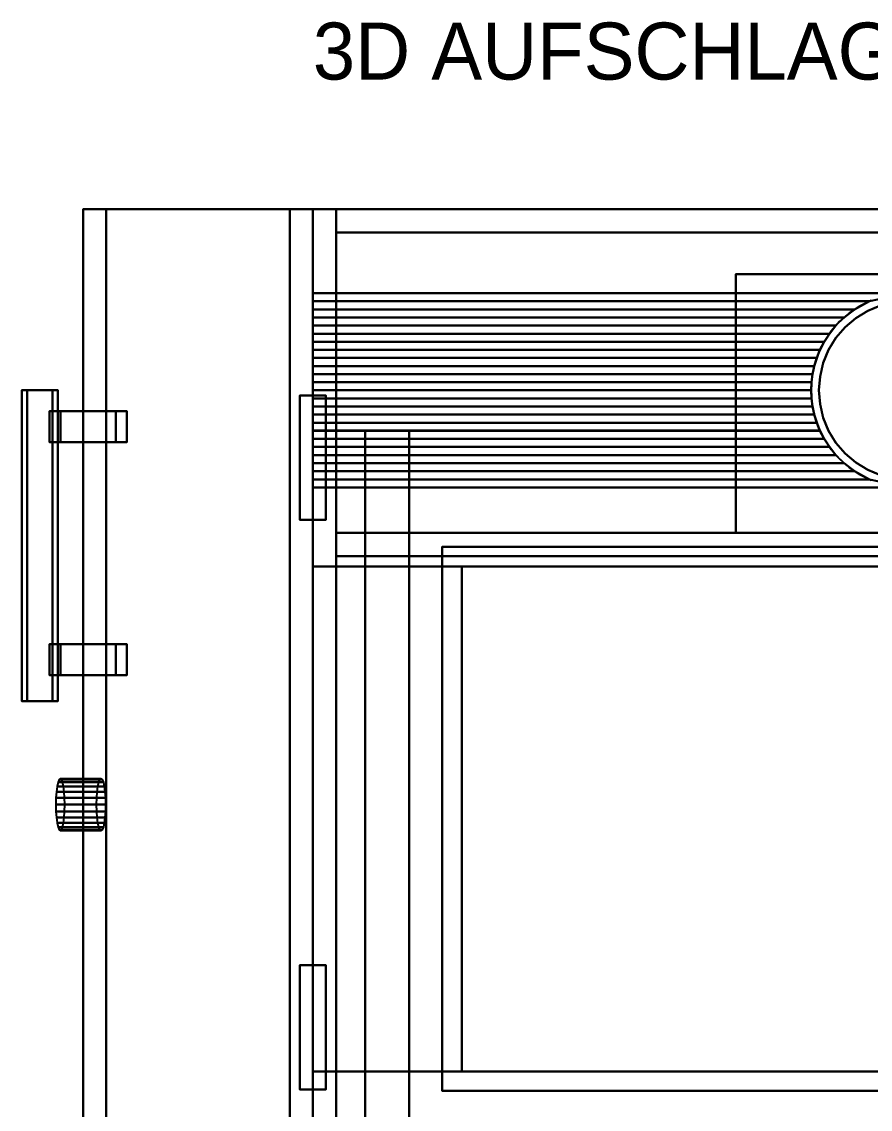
# Model space of a CAD drawing. Header units: millimetres. Extents: x -58 to 1343, y -180 to 532.
# Drawn here: x 737.6 to 1065.3, y 112.4 to 532.3 of the extents above; entities that cross this region are included whole.
import ezdxf

# ---------------------------------------------------------------- set-up
doc = ezdxf.new("R2010")
doc.units = ezdxf.units.MM
for name, color, linetype in [('CAMERA_REF', 8, 'CONTINUOUS'), ('DOOR_9', 6, 'CONTINUOUS'), ('EDGE', 7, 'CONTINUOUS'), ('FRONT_15', 1, 'CONTINUOUS'), ('HANDLE', 8, 'CONTINUOUS'), ('LED_PROFILE', 5, 'CONTINUOUS'), ('LOCK', 5, 'CONTINUOUS'), ('SHELF_9', 3, 'CONTINUOUS'), ('SIDE_9', 2, 'CONTINUOUS'), ('TABLET_REF', 5, 'CONTINUOUS'), ('TEXT', 7, 'CONTINUOUS'), ('TOP_BOTTOM_9', 4, 'CONTINUOUS')]:
    doc.layers.add(name, color=color, linetype=linetype)

msp = doc.modelspace()

# ---------------------------------------------------------------- linework, layer by layer
at = {"layer": 'CAMERA_REF'}
for points in [[(1013.45, 335, 156), (1146.55, 335, 156), (1146.55, 434.8, 156), (1013.45, 434.8, 156)], [(1013.45, 434.8, 77.2), (1146.55, 434.8, 77.2), (1146.55, 335, 77.2), (1013.45, 335, 77.2)], [(1146.55, 434.8, 77.2), (1013.45, 434.8, 77.2), (1013.45, 434.8, 156), (1146.55, 434.8, 156)], [(1013.45, 434.8, 77.2), (1013.45, 335, 77.2), (1013.45, 335, 156), (1013.45, 434.8, 156)], [(1064.3373, 420.7397, 2), (1059.7214, 417.9111, 2), (1059.7214, 417.9111, 77.2), (1064.3373, 420.7397, 77.2)], [(1069.3389, 422.8114, 2), (1064.3373, 420.7397, 2), (1064.3373, 420.7397, 77.2), (1069.3389, 422.8114, 77.2)], [(1059.7214, 417.9111, 2), (1055.6048, 414.3952, 2), (1055.6048, 414.3952, 77.2), (1059.7214, 417.9111, 77.2)], [(1055.6048, 414.3952, 2), (1052.0889, 410.2786, 2), (1052.0889, 410.2786, 77.2), (1055.6048, 414.3952, 77.2)], [(1052.0889, 410.2786, 2), (1049.2603, 405.6627, 2), (1049.2603, 405.6627, 77.2), (1052.0889, 410.2786, 77.2)], [(1049.2603, 405.6627, 2), (1047.1886, 400.6611, 2), (1047.1886, 400.6611, 77.2), (1049.2603, 405.6627, 77.2)], [(1047.1886, 400.6611, 2), (1045.9248, 395.397, 2), (1045.9248, 395.397, 77.2), (1047.1886, 400.6611, 77.2)], [(1045.9248, 395.397, 2), (1045.5, 390, 2), (1045.5, 390, 77.2), (1045.9248, 395.397, 77.2)], [(1045.5, 390, 2), (1045.9248, 384.603, 2), (1045.9248, 384.603, 77.2), (1045.5, 390, 77.2)], [(1045.9248, 384.603, 2), (1047.1886, 379.3389, 2), (1047.1886, 379.3389, 77.2), (1045.9248, 384.603, 77.2)], [(1047.1886, 379.3389, 2), (1049.2603, 374.3373, 2), (1049.2603, 374.3373, 77.2), (1047.1886, 379.3389, 77.2)], [(1049.2603, 374.3373, 2), (1052.0889, 369.7214, 2), (1052.0889, 369.7214, 77.2), (1049.2603, 374.3373, 77.2)], [(1052.0889, 369.7214, 2), (1055.6048, 365.6048, 2), (1055.6048, 365.6048, 77.2), (1052.0889, 369.7214, 77.2)], [(1055.6048, 365.6048, 2), (1059.7214, 362.0889, 2), (1059.7214, 362.0889, 77.2), (1055.6048, 365.6048, 77.2)], [(1059.7214, 362.0889, 2), (1064.3373, 359.2603, 2), (1064.3373, 359.2603, 77.2), (1059.7214, 362.0889, 77.2)], [(1064.3373, 359.2603, 2), (1069.3389, 357.1886, 2), (1069.3389, 357.1886, 77.2), (1064.3373, 359.2603, 77.2)], [(1013.45, 335, 77.2), (1146.55, 335, 77.2), (1146.55, 335, 156), (1013.45, 335, 156)]]:
    msp.add_3dface(points, dxfattribs=at)
at = {"layer": 'DOOR_9'}
for points in [[(841.1367, 0, 289.4372), (761.2586, 0, 742.4487), (761.2586, 460, 742.4487), (841.1367, 460, 289.4372)], [(770.1218, 0, 744.0116), (770.1218, 460, 744.0116), (761.2586, 460, 742.4487), (761.2586, 0, 742.4487)], [(770.1218, 460, 744.0116), (850, 460, 291), (841.1367, 460, 289.4372), (761.2586, 460, 742.4487)], [(850, 0, 291), (850, 460, 291), (770.1218, 460, 744.0116), (770.1218, 0, 744.0116)], [(850, 460, 291), (850, 0, 291), (841.1367, 0, 289.4372), (841.1367, 460, 289.4372)], [(845, 340, 294), (855, 340, 294), (855, 388, 294), (845, 388, 294)], [(845, 388, 288), (855, 388, 288), (855, 340, 288), (845, 340, 288)], [(855, 388, 288), (845, 388, 288), (845, 388, 294), (855, 388, 294)], [(845, 388, 288), (845, 340, 288), (845, 340, 294), (845, 388, 294)], [(855, 340, 288), (855, 388, 288), (855, 388, 294), (855, 340, 294)], [(845, 340, 288), (855, 340, 288), (855, 340, 294), (845, 340, 294)], [(845, 120, 294), (855, 120, 294), (855, 168, 294), (845, 168, 294)], [(845, 168, 288), (855, 168, 288), (855, 120, 288), (845, 120, 288)], [(855, 168, 288), (845, 168, 288), (845, 168, 294), (855, 168, 294)], [(845, 168, 288), (845, 120, 288), (845, 120, 294), (845, 168, 294)], [(855, 120, 288), (855, 168, 288), (855, 168, 294), (855, 120, 294)], [(845, 120, 288), (855, 120, 288), (855, 120, 294), (845, 120, 294)]]:
    msp.add_3dface(points, dxfattribs=at)
at = {"layer": 'EDGE'}
for p, q in [((761.2586, 0, 742.4487), (761.2586, 460, 742.4487)), ((761.2586, 460, 742.4487), (841.1367, 460, 289.4372)), ((770.1218, 460, 744.0116), (761.2586, 460, 742.4487)), ((770.1218, 0, 744.0116), (770.1218, 460, 744.0116)), ((770.1218, 460, 744.0116), (850, 460, 291)), ((841.1367, 460, 289.4372), (841.1367, 0, 289.4372)), ((850, 460, 291), (841.1367, 460, 289.4372)), ((850, 0, 15), (850, 460, 15)), ((850, 460, 15), (850, 460, 300)), ((850, 460, 300), (850, 0, 300)), ((850, 460, 291), (850, 0, 291)), ((859, 0, 15), (859, 460, 15)), ((859, 460, 15), (859, 460, 300)), ((859, 460, 300), (859, 0, 300)), ((1301, 460, 15), (859, 460, 15)), ((859, 460, 15), (859, 451, 15)), ((1301, 460, 291), (859, 460, 291)), ((859, 460, 291), (859, 451, 291)), ((859, 460, 15), (859, 460, 291)), ((859, 451, 15), (1301, 451, 15)), ((859, 451, 291), (1301, 451, 291)), ((859, 451, 15), (859, 451, 291)), ((1146.55, 434.8, 77.2), (1013.45, 434.8, 77.2)), ((1013.45, 434.8, 77.2), (1013.45, 335, 77.2)), ((1146.55, 434.8, 156), (1013.45, 434.8, 156)), ((1013.45, 434.8, 156), (1013.45, 335, 156)), ((1013.45, 434.8, 77.2), (1013.45, 434.8, 156)), ((1065.6494, 424.6455), (1061.25, 422.476)), ((1065.6494, 424.6455, 15), (1061.25, 422.476, 15)), ((1061.25, 422.476), (1057.1714, 419.7508)), ((1061.25, 422.476, 15), (1057.1714, 419.7508, 15)), ((1053.4835, 416.5165), (1050.2492, 412.8286)), ((1053.4835, 416.5165, 15), (1050.2492, 412.8286, 15)), ((1057.1714, 419.7508), (1053.4835, 416.5165)), ((1057.1714, 419.7508, 15), (1053.4835, 416.5165, 15)), ((1050.2492, 412.8286), (1047.524, 408.75)), ((1050.2492, 412.8286, 15), (1047.524, 408.75, 15)), ((1047.524, 408.75), (1045.3545, 404.3506)), ((1047.524, 408.75, 15), (1045.3545, 404.3506, 15)), ((1045.3545, 404.3506), (1043.7778, 399.7057)), ((1045.3545, 404.3506, 15), (1043.7778, 399.7057, 15)), ((1043.7778, 399.7057), (1042.8208, 394.8947)), ((1043.7778, 399.7057, 15), (1042.8208, 394.8947, 15)), ((1042.8208, 394.8947), (1042.5, 390)), ((1042.8208, 394.8947, 15), (1042.5, 390, 15)), ((855, 388, 288), (845, 388, 288)), ((845, 388, 288), (845, 340, 288)), ((855, 388, 294), (845, 388, 294)), ((845, 388, 294), (845, 340, 294)), ((845, 388, 288), (845, 388, 294)), ((855, 340, 288), (855, 388, 288)), ((855, 340, 294), (855, 388, 294)), ((855, 388, 288), (855, 388, 294)), ((1042.5, 390), (1042.8208, 385.1053)), ((1042.5, 390, 15), (1042.8208, 385.1053, 15)), ((1042.8208, 385.1053), (1043.7778, 380.2943)), ((1042.8208, 385.1053, 15), (1043.7778, 380.2943, 15)), ((1043.7778, 380.2943), (1045.3545, 375.6494)), ((1043.7778, 380.2943, 15), (1045.3545, 375.6494, 15)), ((1045.3545, 375.6494), (1047.524, 371.25)), ((1045.3545, 375.6494, 15), (1047.524, 371.25, 15)), ((1047.524, 371.25), (1050.2492, 367.1714)), ((1047.524, 371.25, 15), (1050.2492, 367.1714, 15)), ((1050.2492, 367.1714), (1053.4835, 363.4835)), ((1050.2492, 367.1714, 15), (1053.4835, 363.4835, 15)), ((1053.4835, 363.4835), (1057.1714, 360.2492)), ((1053.4835, 363.4835, 15), (1057.1714, 360.2492, 15)), ((1057.1714, 360.2492), (1061.25, 357.524)), ((1057.1714, 360.2492, 15), (1061.25, 357.524, 15)), ((1061.25, 357.524), (1065.6494, 355.3545)), ((1061.25, 357.524, 15), (1065.6494, 355.3545, 15)), ((845, 340, 288), (855, 340, 288)), ((845, 340, 294), (855, 340, 294)), ((845, 340, 288), (845, 340, 294)), ((855, 340, 288), (855, 340, 294)), ((1301, 335, 30), (859, 335, 30)), ((859, 335, 30), (859, 326, 30)), ((1301, 335, 170), (859, 335, 170)), ((859, 335, 170), (859, 326, 170)), ((859, 335, 30), (859, 335, 170)), ((1013.45, 335, 77.2), (1146.55, 335, 77.2)), ((1013.45, 335, 156), (1146.55, 335, 156)), ((1013.45, 335, 77.2), (1013.45, 335, 156)), ((1260, 329.5, 18), (900, 329.5, 18)), ((900, 329.5, 18), (900, 119.5, 18)), ((1260, 329.5, 28), (900, 329.5, 28)), ((900, 329.5, 28), (900, 119.5, 28)), ((900, 329.5, 18), (900, 329.5, 28)), ((859, 326, 30), (1301, 326, 30)), ((859, 326, 170), (1301, 326, 170)), ((859, 326, 30), (859, 326, 170)), ((855, 168, 288), (845, 168, 288)), ((845, 168, 288), (845, 120, 288)), ((855, 168, 294), (845, 168, 294)), ((845, 168, 294), (845, 120, 294)), ((845, 168, 288), (845, 168, 294)), ((855, 120, 288), (855, 168, 288)), ((855, 120, 294), (855, 168, 294)), ((855, 168, 288), (855, 168, 294)), ((845, 120, 288), (855, 120, 288)), ((845, 120, 294), (855, 120, 294)), ((845, 120, 288), (845, 120, 294)), ((855, 120, 288), (855, 120, 294)), ((900, 119.5, 18), (1260, 119.5, 18)), ((900, 119.5, 28), (1260, 119.5, 28)), ((900, 119.5, 18), (900, 119.5, 28))]:
    msp.add_line(p, q, dxfattribs=at)
for points in [[(850, 0), (1310, 0), (1310, 460), (850, 460)], [(850, 0), (1310, 0), (1310, 460), (850, 460)], [(870.25, 74.5), (887.25, 74.5), (887.25, 374.5), (870.25, 374.5)], [(907.5, 127), (1252.5, 127), (1252.5, 322), (907.5, 322)], [(907.5, 127), (1252.5, 127), (1252.5, 322), (907.5, 322)]]:
    msp.add_lwpolyline(points, close=True, dxfattribs=at)
at = {"layer": 'FRONT_15'}
for points in [[(850, 427.5, 7), (1310, 427.5, 7), (1310, 460, 7), (850, 460, 7)], [(850, 460), (1310, 460), (1310, 427.5), (850, 427.5)], [(1310, 460), (850, 460), (850, 460, 7), (1310, 460, 7)], [(850, 460), (850, 427.5), (850, 427.5, 7), (850, 460, 7)], [(850, 427.5, 15), (1310, 427.5, 15), (1310, 460, 15), (850, 460, 15)], [(850, 460, 7), (1310, 460, 7), (1310, 427.5, 7), (850, 427.5, 7)], [(1310, 460, 7), (850, 460, 7), (850, 460, 15), (1310, 460, 15)], [(850, 460, 7), (850, 427.5, 7), (850, 427.5, 15), (850, 460, 15)], [(850, 424.375, 7), (1065.013, 424.375, 7), (1080, 427.5, 7), (850, 427.5, 7)], [(850, 427.5), (1080, 427.5), (1065.013, 424.375), (850, 424.375)], [(1080, 427.5), (850, 427.5), (850, 427.5, 7), (1080, 427.5, 7)], [(850, 427.5), (850, 424.375), (850, 424.375, 7), (850, 427.5, 7)], [(850, 427.5), (1310, 427.5), (1310, 427.5, 7), (850, 427.5, 7)], [(850, 424.375, 15), (1065.013, 424.375, 15), (1080, 427.5, 15), (850, 427.5, 15)], [(850, 427.5, 7), (1080, 427.5, 7), (1065.013, 424.375, 7), (850, 424.375, 7)], [(1080, 427.5, 7), (850, 427.5, 7), (850, 427.5, 15), (1080, 427.5, 15)], [(850, 427.5, 7), (850, 424.375, 7), (850, 424.375, 15), (850, 427.5, 15)], [(850, 427.5, 7), (1310, 427.5, 7), (1310, 427.5, 15), (850, 427.5, 15)], [(850, 421.25, 7), (1059.2711, 421.25, 7), (1065.013, 424.375, 7), (850, 424.375, 7)], [(850, 424.375), (1065.013, 424.375), (1059.2711, 421.25), (850, 421.25)], [(1065.013, 424.375), (850, 424.375), (850, 424.375, 7), (1065.013, 424.375, 7)], [(850, 424.375), (850, 421.25), (850, 421.25, 7), (850, 424.375, 7)], [(850, 424.375), (1065.013, 424.375), (1065.013, 424.375, 7), (850, 424.375, 7)], [(850, 421.25, 15), (1059.2711, 421.25, 15), (1065.013, 424.375, 15), (850, 424.375, 15)], [(850, 424.375, 7), (1065.013, 424.375, 7), (1059.2711, 421.25, 7), (850, 421.25, 7)], [(1065.013, 424.375, 7), (850, 424.375, 7), (850, 424.375, 15), (1065.013, 424.375, 15)], [(850, 424.375, 7), (850, 421.25, 7), (850, 421.25, 15), (850, 424.375, 15)], [(850, 424.375, 7), (1065.013, 424.375, 7), (1065.013, 424.375, 15), (850, 424.375, 15)], [(1059.2711, 421.25), (1065.013, 424.375), (1065.013, 424.375, 7), (1059.2711, 421.25, 7)], [(1059.2711, 421.25, 7), (1065.013, 424.375, 7), (1065.013, 424.375, 15), (1059.2711, 421.25, 15)], [(1065.013, 424.375), (1080, 427.5), (1080, 427.5, 7), (1065.013, 424.375, 7)], [(1065.013, 424.375, 7), (1080, 427.5, 7), (1080, 427.5, 15), (1065.013, 424.375, 15)], [(850, 418.125, 7), (1055.1961, 418.125, 7), (1059.2711, 421.25, 7), (850, 421.25, 7)], [(850, 421.25), (1059.2711, 421.25), (1055.1961, 418.125), (850, 418.125)], [(1059.2711, 421.25), (850, 421.25), (850, 421.25, 7), (1059.2711, 421.25, 7)], [(850, 421.25), (850, 418.125), (850, 418.125, 7), (850, 421.25, 7)], [(850, 421.25), (1059.2711, 421.25), (1059.2711, 421.25, 7), (850, 421.25, 7)], [(850, 418.125, 15), (1055.1961, 418.125, 15), (1059.2711, 421.25, 15), (850, 421.25, 15)], [(850, 421.25, 7), (1059.2711, 421.25, 7), (1055.1961, 418.125, 7), (850, 418.125, 7)], [(1059.2711, 421.25, 7), (850, 421.25, 7), (850, 421.25, 15), (1059.2711, 421.25, 15)], [(850, 421.25, 7), (850, 418.125, 7), (850, 418.125, 15), (850, 421.25, 15)], [(850, 421.25, 7), (1059.2711, 421.25, 7), (1059.2711, 421.25, 15), (850, 421.25, 15)], [(1055.1961, 418.125), (1059.2711, 421.25), (1059.2711, 421.25, 7), (1055.1961, 418.125, 7)], [(1055.1961, 418.125, 7), (1059.2711, 421.25, 7), (1059.2711, 421.25, 15), (1055.1961, 418.125, 15)], [(850, 415, 7), (1052.0492, 415, 7), (1055.1961, 418.125, 7), (850, 418.125, 7)], [(850, 418.125), (1055.1961, 418.125), (1052.0492, 415), (850, 415)], [(1055.1961, 418.125), (850, 418.125), (850, 418.125, 7), (1055.1961, 418.125, 7)], [(850, 418.125), (850, 415), (850, 415, 7), (850, 418.125, 7)], [(850, 418.125), (1055.1961, 418.125), (1055.1961, 418.125, 7), (850, 418.125, 7)], [(850, 415, 15), (1052.0492, 415, 15), (1055.1961, 418.125, 15), (850, 418.125, 15)], [(850, 418.125, 7), (1055.1961, 418.125, 7), (1052.0492, 415, 7), (850, 415, 7)], [(1055.1961, 418.125, 7), (850, 418.125, 7), (850, 418.125, 15), (1055.1961, 418.125, 15)], [(850, 418.125, 7), (850, 415, 7), (850, 415, 15), (850, 418.125, 15)], [(850, 418.125, 7), (1055.1961, 418.125, 7), (1055.1961, 418.125, 15), (850, 418.125, 15)], [(1052.0492, 415), (1055.1961, 418.125), (1055.1961, 418.125, 7), (1052.0492, 415, 7)], [(1052.0492, 415, 7), (1055.1961, 418.125, 7), (1055.1961, 418.125, 15), (1052.0492, 415, 15)], [(850, 411.875, 7), (1049.5413, 411.875, 7), (1052.0492, 415, 7), (850, 415, 7)], [(850, 415), (1052.0492, 415), (1049.5413, 411.875), (850, 411.875)], [(1052.0492, 415), (850, 415), (850, 415, 7), (1052.0492, 415, 7)], [(850, 415), (850, 411.875), (850, 411.875, 7), (850, 415, 7)], [(850, 415), (1052.0492, 415), (1052.0492, 415, 7), (850, 415, 7)], [(850, 411.875, 15), (1049.5413, 411.875, 15), (1052.0492, 415, 15), (850, 415, 15)], [(850, 415, 7), (1052.0492, 415, 7), (1049.5413, 411.875, 7), (850, 411.875, 7)], [(1052.0492, 415, 7), (850, 415, 7), (850, 415, 15), (1052.0492, 415, 15)], [(850, 415, 7), (850, 411.875, 7), (850, 411.875, 15), (850, 415, 15)], [(850, 415, 7), (1052.0492, 415, 7), (1052.0492, 415, 15), (850, 415, 15)], [(850, 408.75, 7), (1047.524, 408.75, 7), (1049.5413, 411.875, 7), (850, 411.875, 7)], [(850, 411.875), (1049.5413, 411.875), (1047.524, 408.75), (850, 408.75)], [(1049.5413, 411.875), (850, 411.875), (850, 411.875, 7), (1049.5413, 411.875, 7)], [(850, 411.875), (850, 408.75), (850, 408.75, 7), (850, 411.875, 7)], [(850, 411.875), (1049.5413, 411.875), (1049.5413, 411.875, 7), (850, 411.875, 7)], [(850, 408.75, 15), (1047.524, 408.75, 15), (1049.5413, 411.875, 15), (850, 411.875, 15)], [(850, 411.875, 7), (1049.5413, 411.875, 7), (1047.524, 408.75, 7), (850, 408.75, 7)], [(1049.5413, 411.875, 7), (850, 411.875, 7), (850, 411.875, 15), (1049.5413, 411.875, 15)], [(850, 411.875, 7), (850, 408.75, 7), (850, 408.75, 15), (850, 411.875, 15)], [(850, 411.875, 7), (1049.5413, 411.875, 7), (1049.5413, 411.875, 15), (850, 411.875, 15)], [(1047.524, 408.75), (1049.5413, 411.875), (1049.5413, 411.875, 7), (1047.524, 408.75, 7)], [(1047.524, 408.75, 7), (1049.5413, 411.875, 7), (1049.5413, 411.875, 15), (1047.524, 408.75, 15)], [(1049.5413, 411.875), (1052.0492, 415), (1052.0492, 415, 7), (1049.5413, 411.875, 7)], [(1049.5413, 411.875, 7), (1052.0492, 415, 7), (1052.0492, 415, 15), (1049.5413, 411.875, 15)], [(850, 405.625, 7), (1045.9103, 405.625, 7), (1047.524, 408.75, 7), (850, 408.75, 7)], [(850, 408.75), (1047.524, 408.75), (1045.9103, 405.625), (850, 405.625)], [(1047.524, 408.75), (850, 408.75), (850, 408.75, 7), (1047.524, 408.75, 7)], [(850, 408.75), (850, 405.625), (850, 405.625, 7), (850, 408.75, 7)], [(850, 408.75), (1047.524, 408.75), (1047.524, 408.75, 7), (850, 408.75, 7)], [(850, 405.625, 15), (1045.9103, 405.625, 15), (1047.524, 408.75, 15), (850, 408.75, 15)], [(850, 408.75, 7), (1047.524, 408.75, 7), (1045.9103, 405.625, 7), (850, 405.625, 7)], [(1047.524, 408.75, 7), (850, 408.75, 7), (850, 408.75, 15), (1047.524, 408.75, 15)], [(850, 408.75, 7), (850, 405.625, 7), (850, 405.625, 15), (850, 408.75, 15)], [(850, 408.75, 7), (1047.524, 408.75, 7), (1047.524, 408.75, 15), (850, 408.75, 15)], [(1045.9103, 405.625), (1047.524, 408.75), (1047.524, 408.75, 7), (1045.9103, 405.625, 7)], [(1045.9103, 405.625, 7), (1047.524, 408.75, 7), (1047.524, 408.75, 15), (1045.9103, 405.625, 15)], [(850, 402.5, 7), (1044.6447, 402.5, 7), (1045.9103, 405.625, 7), (850, 405.625, 7)], [(850, 405.625), (1045.9103, 405.625), (1044.6447, 402.5), (850, 402.5)], [(1045.9103, 405.625), (850, 405.625), (850, 405.625, 7), (1045.9103, 405.625, 7)], [(850, 405.625), (850, 402.5), (850, 402.5, 7), (850, 405.625, 7)], [(850, 405.625), (1045.9103, 405.625), (1045.9103, 405.625, 7), (850, 405.625, 7)], [(850, 402.5, 15), (1044.6447, 402.5, 15), (1045.9103, 405.625, 15), (850, 405.625, 15)], [(850, 405.625, 7), (1045.9103, 405.625, 7), (1044.6447, 402.5, 7), (850, 402.5, 7)], [(1045.9103, 405.625, 7), (850, 405.625, 7), (850, 405.625, 15), (1045.9103, 405.625, 15)], [(850, 405.625, 7), (850, 402.5, 7), (850, 402.5, 15), (850, 405.625, 15)], [(850, 405.625, 7), (1045.9103, 405.625, 7), (1045.9103, 405.625, 15), (850, 405.625, 15)], [(1044.6447, 402.5), (1045.9103, 405.625), (1045.9103, 405.625, 7), (1044.6447, 402.5, 7)], [(1044.6447, 402.5, 7), (1045.9103, 405.625, 7), (1045.9103, 405.625, 15), (1044.6447, 402.5, 15)], [(850, 399.375, 7), (1043.6908, 399.375, 7), (1044.6447, 402.5, 7), (850, 402.5, 7)], [(850, 402.5), (1044.6447, 402.5), (1043.6908, 399.375), (850, 399.375)], [(1044.6447, 402.5), (850, 402.5), (850, 402.5, 7), (1044.6447, 402.5, 7)], [(850, 402.5), (850, 399.375), (850, 399.375, 7), (850, 402.5, 7)], [(850, 402.5), (1044.6447, 402.5), (1044.6447, 402.5, 7), (850, 402.5, 7)], [(850, 399.375, 15), (1043.6908, 399.375, 15), (1044.6447, 402.5, 15), (850, 402.5, 15)], [(850, 402.5, 7), (1044.6447, 402.5, 7), (1043.6908, 399.375, 7), (850, 399.375, 7)], [(1044.6447, 402.5, 7), (850, 402.5, 7), (850, 402.5, 15), (1044.6447, 402.5, 15)], [(850, 402.5, 7), (850, 399.375, 7), (850, 399.375, 15), (850, 402.5, 15)], [(850, 402.5, 7), (1044.6447, 402.5, 7), (1044.6447, 402.5, 15), (850, 402.5, 15)], [(850, 396.25, 7), (1043.0245, 396.25, 7), (1043.6908, 399.375, 7), (850, 399.375, 7)], [(850, 399.375), (1043.6908, 399.375), (1043.0245, 396.25), (850, 396.25)], [(1043.6908, 399.375), (850, 399.375), (850, 399.375, 7), (1043.6908, 399.375, 7)], [(850, 399.375), (850, 396.25), (850, 396.25, 7), (850, 399.375, 7)], [(850, 399.375), (1043.6908, 399.375), (1043.6908, 399.375, 7), (850, 399.375, 7)], [(850, 396.25, 15), (1043.0245, 396.25, 15), (1043.6908, 399.375, 15), (850, 399.375, 15)], [(850, 399.375, 7), (1043.6908, 399.375, 7), (1043.0245, 396.25, 7), (850, 396.25, 7)], [(1043.6908, 399.375, 7), (850, 399.375, 7), (850, 399.375, 15), (1043.6908, 399.375, 15)], [(850, 399.375, 7), (850, 396.25, 7), (850, 396.25, 15), (850, 399.375, 15)], [(850, 399.375, 7), (1043.6908, 399.375, 7), (1043.6908, 399.375, 15), (850, 399.375, 15)], [(1043.0245, 396.25), (1043.6908, 399.375), (1043.6908, 399.375, 7), (1043.0245, 396.25, 7)], [(1043.0245, 396.25, 7), (1043.6908, 399.375, 7), (1043.6908, 399.375, 15), (1043.0245, 396.25, 15)], [(1043.6908, 399.375), (1044.6447, 402.5), (1044.6447, 402.5, 7), (1043.6908, 399.375, 7)], [(1043.6908, 399.375, 7), (1044.6447, 402.5, 7), (1044.6447, 402.5, 15), (1043.6908, 399.375, 15)], [(850, 393.125, 7), (1042.6304, 393.125, 7), (1043.0245, 396.25, 7), (850, 396.25, 7)], [(850, 396.25), (1043.0245, 396.25), (1042.6304, 393.125), (850, 393.125)], [(1043.0245, 396.25), (850, 396.25), (850, 396.25, 7), (1043.0245, 396.25, 7)], [(850, 396.25), (850, 393.125), (850, 393.125, 7), (850, 396.25, 7)], [(850, 396.25), (1043.0245, 396.25), (1043.0245, 396.25, 7), (850, 396.25, 7)], [(850, 393.125, 15), (1042.6304, 393.125, 15), (1043.0245, 396.25, 15), (850, 396.25, 15)], [(850, 396.25, 7), (1043.0245, 396.25, 7), (1042.6304, 393.125, 7), (850, 393.125, 7)], [(1043.0245, 396.25, 7), (850, 396.25, 7), (850, 396.25, 15), (1043.0245, 396.25, 15)], [(850, 396.25, 7), (850, 393.125, 7), (850, 393.125, 15), (850, 396.25, 15)], [(850, 396.25, 7), (1043.0245, 396.25, 7), (1043.0245, 396.25, 15), (850, 396.25, 15)], [(1042.6304, 393.125), (1043.0245, 396.25), (1043.0245, 396.25, 7), (1042.6304, 393.125, 7)], [(1042.6304, 393.125, 7), (1043.0245, 396.25, 7), (1043.0245, 396.25, 15), (1042.6304, 393.125, 15)], [(850, 390, 7), (1042.5, 390, 7), (1042.6304, 393.125, 7), (850, 393.125, 7)], [(850, 393.125), (1042.6304, 393.125), (1042.5, 390), (850, 390)], [(1042.6304, 393.125), (850, 393.125), (850, 393.125, 7), (1042.6304, 393.125, 7)], [(850, 393.125), (850, 390), (850, 390, 7), (850, 393.125, 7)], [(850, 393.125), (1042.6304, 393.125), (1042.6304, 393.125, 7), (850, 393.125, 7)], [(850, 390, 15), (1042.5, 390, 15), (1042.6304, 393.125, 15), (850, 393.125, 15)], [(850, 393.125, 7), (1042.6304, 393.125, 7), (1042.5, 390, 7), (850, 390, 7)], [(1042.6304, 393.125, 7), (850, 393.125, 7), (850, 393.125, 15), (1042.6304, 393.125, 15)], [(850, 393.125, 7), (850, 390, 7), (850, 390, 15), (850, 393.125, 15)], [(850, 393.125, 7), (1042.6304, 393.125, 7), (1042.6304, 393.125, 15), (850, 393.125, 15)], [(1042.5, 390), (1042.6304, 393.125), (1042.6304, 393.125, 7), (1042.5, 390, 7)], [(1042.5, 390, 7), (1042.6304, 393.125, 7), (1042.6304, 393.125, 15), (1042.5, 390, 15)], [(850, 386.875, 7), (1042.6304, 386.875, 7), (1042.5, 390, 7), (850, 390, 7)], [(850, 390), (1042.5, 390), (1042.6304, 386.875), (850, 386.875)], [(1042.5, 390), (850, 390), (850, 390, 7), (1042.5, 390, 7)], [(850, 390), (850, 386.875), (850, 386.875, 7), (850, 390, 7)], [(850, 390), (1042.5, 390), (1042.5, 390, 7), (850, 390, 7)], [(850, 386.875, 15), (1042.6304, 386.875, 15), (1042.5, 390, 15), (850, 390, 15)], [(850, 390, 7), (1042.5, 390, 7), (1042.6304, 386.875, 7), (850, 386.875, 7)], [(1042.5, 390, 7), (850, 390, 7), (850, 390, 15), (1042.5, 390, 15)], [(850, 390, 7), (850, 386.875, 7), (850, 386.875, 15), (850, 390, 15)], [(850, 390, 7), (1042.5, 390, 7), (1042.5, 390, 15), (850, 390, 15)], [(850, 383.75, 7), (1043.0245, 383.75, 7), (1042.6304, 386.875, 7), (850, 386.875, 7)], [(850, 386.875), (1042.6304, 386.875), (1043.0245, 383.75), (850, 383.75)], [(1042.6304, 386.875), (850, 386.875), (850, 386.875, 7), (1042.6304, 386.875, 7)], [(850, 386.875), (850, 383.75), (850, 383.75, 7), (850, 386.875, 7)], [(850, 386.875), (1042.6304, 386.875), (1042.6304, 386.875, 7), (850, 386.875, 7)], [(850, 383.75, 15), (1043.0245, 383.75, 15), (1042.6304, 386.875, 15), (850, 386.875, 15)], [(850, 386.875, 7), (1042.6304, 386.875, 7), (1043.0245, 383.75, 7), (850, 383.75, 7)], [(1042.6304, 386.875, 7), (850, 386.875, 7), (850, 386.875, 15), (1042.6304, 386.875, 15)], [(850, 386.875, 7), (850, 383.75, 7), (850, 383.75, 15), (850, 386.875, 15)], [(850, 386.875, 7), (1042.6304, 386.875, 7), (1042.6304, 386.875, 15), (850, 386.875, 15)], [(1042.6304, 386.875), (1042.5, 390), (1042.5, 390, 7), (1042.6304, 386.875, 7)], [(1042.6304, 386.875, 7), (1042.5, 390, 7), (1042.5, 390, 15), (1042.6304, 386.875, 15)], [(1043.0245, 383.75), (1042.6304, 386.875), (1042.6304, 386.875, 7), (1043.0245, 383.75, 7)], [(1043.0245, 383.75, 7), (1042.6304, 386.875, 7), (1042.6304, 386.875, 15), (1043.0245, 383.75, 15)], [(850, 380.625, 7), (1043.6908, 380.625, 7), (1043.0245, 383.75, 7), (850, 383.75, 7)], [(850, 383.75), (1043.0245, 383.75), (1043.6908, 380.625), (850, 380.625)], [(1043.0245, 383.75), (850, 383.75), (850, 383.75, 7), (1043.0245, 383.75, 7)], [(850, 383.75), (850, 380.625), (850, 380.625, 7), (850, 383.75, 7)], [(850, 383.75), (1043.0245, 383.75), (1043.0245, 383.75, 7), (850, 383.75, 7)], [(850, 380.625, 15), (1043.6908, 380.625, 15), (1043.0245, 383.75, 15), (850, 383.75, 15)], [(850, 383.75, 7), (1043.0245, 383.75, 7), (1043.6908, 380.625, 7), (850, 380.625, 7)], [(1043.0245, 383.75, 7), (850, 383.75, 7), (850, 383.75, 15), (1043.0245, 383.75, 15)], [(850, 383.75, 7), (850, 380.625, 7), (850, 380.625, 15), (850, 383.75, 15)], [(850, 383.75, 7), (1043.0245, 383.75, 7), (1043.0245, 383.75, 15), (850, 383.75, 15)], [(1043.6908, 380.625), (1043.0245, 383.75), (1043.0245, 383.75, 7), (1043.6908, 380.625, 7)], [(1043.6908, 380.625, 7), (1043.0245, 383.75, 7), (1043.0245, 383.75, 15), (1043.6908, 380.625, 15)], [(850, 377.5, 7), (1044.6447, 377.5, 7), (1043.6908, 380.625, 7), (850, 380.625, 7)], [(850, 380.625), (1043.6908, 380.625), (1044.6447, 377.5), (850, 377.5)], [(1043.6908, 380.625), (850, 380.625), (850, 380.625, 7), (1043.6908, 380.625, 7)], [(850, 380.625), (850, 377.5), (850, 377.5, 7), (850, 380.625, 7)], [(850, 380.625), (1043.6908, 380.625), (1043.6908, 380.625, 7), (850, 380.625, 7)], [(850, 377.5, 15), (1044.6447, 377.5, 15), (1043.6908, 380.625, 15), (850, 380.625, 15)], [(850, 380.625, 7), (1043.6908, 380.625, 7), (1044.6447, 377.5, 7), (850, 377.5, 7)], [(1043.6908, 380.625, 7), (850, 380.625, 7), (850, 380.625, 15), (1043.6908, 380.625, 15)], [(850, 380.625, 7), (850, 377.5, 7), (850, 377.5, 15), (850, 380.625, 15)], [(850, 380.625, 7), (1043.6908, 380.625, 7), (1043.6908, 380.625, 15), (850, 380.625, 15)], [(1044.6447, 377.5), (1043.6908, 380.625), (1043.6908, 380.625, 7), (1044.6447, 377.5, 7)], [(1044.6447, 377.5, 7), (1043.6908, 380.625, 7), (1043.6908, 380.625, 15), (1044.6447, 377.5, 15)], [(850, 374.375, 7), (1045.9103, 374.375, 7), (1044.6447, 377.5, 7), (850, 377.5, 7)], [(850, 377.5), (1044.6447, 377.5), (1045.9103, 374.375), (850, 374.375)], [(1044.6447, 377.5), (850, 377.5), (850, 377.5, 7), (1044.6447, 377.5, 7)], [(850, 377.5), (850, 374.375), (850, 374.375, 7), (850, 377.5, 7)], [(850, 377.5), (1044.6447, 377.5), (1044.6447, 377.5, 7), (850, 377.5, 7)], [(850, 374.5, 15), (1045.8533, 374.5, 15), (1044.6447, 377.5, 15), (850, 377.5, 15)], [(850, 377.5, 7), (1044.6447, 377.5, 7), (1045.8533, 374.5, 7), (850, 374.5, 7)], [(1044.6447, 377.5, 7), (850, 377.5, 7), (850, 377.5, 15), (1044.6447, 377.5, 15)], [(850, 377.5, 7), (850, 374.5, 7), (850, 374.5, 15), (850, 377.5, 15)], [(850, 377.5, 7), (1044.6447, 377.5, 7), (1044.6447, 377.5, 15), (850, 377.5, 15)], [(850, 374.375, 15), (870.25, 374.375, 15), (870.25, 374.5, 15), (850, 374.5, 15)], [(850, 374.5, 7), (870.25, 374.5, 7), (870.25, 374.375, 7), (850, 374.375, 7)], [(870.25, 374.5, 7), (850, 374.5, 7), (850, 374.5, 15), (870.25, 374.5, 15)], [(850, 374.5, 7), (850, 374.375, 7), (850, 374.375, 15), (850, 374.5, 15)], [(850, 374.5, 7), (1045.8533, 374.5, 7), (1045.8533, 374.5, 15), (850, 374.5, 15)], [(850, 371.25, 7), (1047.524, 371.25, 7), (1045.9103, 374.375, 7), (850, 374.375, 7)], [(850, 374.375), (1045.9103, 374.375), (1047.524, 371.25), (850, 371.25)], [(1045.9103, 374.375), (850, 374.375), (850, 374.375, 7), (1045.9103, 374.375, 7)], [(850, 374.375), (850, 371.25), (850, 371.25, 7), (850, 374.375, 7)], [(850, 374.375), (1045.9103, 374.375), (1045.9103, 374.375, 7), (850, 374.375, 7)], [(850, 371.25, 15), (870.25, 371.25, 15), (870.25, 374.375, 15), (850, 374.375, 15)], [(850, 374.375, 7), (870.25, 374.375, 7), (870.25, 371.25, 7), (850, 371.25, 7)], [(870.25, 374.375, 7), (850, 374.375, 7), (850, 374.375, 15), (870.25, 374.375, 15)], [(850, 374.375, 7), (850, 371.25, 7), (850, 371.25, 15), (850, 374.375, 15)], [(850, 374.375, 7), (870.25, 374.375, 7), (870.25, 374.375, 15), (850, 374.375, 15)], [(870.25, 374.375, 7), (870.25, 374.5, 7), (870.25, 374.5, 15), (870.25, 374.375, 15)], [(870.25, 371.25, 7), (870.25, 374.375, 7), (870.25, 374.375, 15), (870.25, 371.25, 15)], [(887.25, 374.375, 15), (1045.9103, 374.375, 15), (1045.8533, 374.5, 15), (887.25, 374.5, 15)], [(887.25, 374.5, 7), (1045.8533, 374.5, 7), (1045.9103, 374.375, 7), (887.25, 374.375, 7)], [(1045.8533, 374.5, 7), (887.25, 374.5, 7), (887.25, 374.5, 15), (1045.8533, 374.5, 15)], [(887.25, 374.5, 7), (887.25, 374.375, 7), (887.25, 374.375, 15), (887.25, 374.5, 15)], [(887.25, 371.25, 15), (1047.524, 371.25, 15), (1045.9103, 374.375, 15), (887.25, 374.375, 15)], [(887.25, 374.375, 7), (1045.9103, 374.375, 7), (1047.524, 371.25, 7), (887.25, 371.25, 7)], [(1045.9103, 374.375, 7), (887.25, 374.375, 7), (887.25, 374.375, 15), (1045.9103, 374.375, 15)], [(887.25, 374.375, 7), (887.25, 371.25, 7), (887.25, 371.25, 15), (887.25, 374.375, 15)], [(887.25, 374.375, 7), (1045.9103, 374.375, 7), (1045.9103, 374.375, 15), (887.25, 374.375, 15)], [(1045.9103, 374.375), (1044.6447, 377.5), (1044.6447, 377.5, 7), (1045.9103, 374.375, 7)], [(1045.8533, 374.5, 7), (1044.6447, 377.5, 7), (1044.6447, 377.5, 15), (1045.8533, 374.5, 15)], [(1045.9103, 374.375, 7), (1045.8533, 374.5, 7), (1045.8533, 374.5, 15), (1045.9103, 374.375, 15)], [(1047.524, 371.25), (1045.9103, 374.375), (1045.9103, 374.375, 7), (1047.524, 371.25, 7)], [(1047.524, 371.25, 7), (1045.9103, 374.375, 7), (1045.9103, 374.375, 15), (1047.524, 371.25, 15)], [(850, 368.125, 7), (1049.5413, 368.125, 7), (1047.524, 371.25, 7), (850, 371.25, 7)], [(850, 371.25), (1047.524, 371.25), (1049.5413, 368.125), (850, 368.125)], [(1047.524, 371.25), (850, 371.25), (850, 371.25, 7), (1047.524, 371.25, 7)], [(850, 371.25), (850, 368.125), (850, 368.125, 7), (850, 371.25, 7)], [(850, 371.25), (1047.524, 371.25), (1047.524, 371.25, 7), (850, 371.25, 7)], [(850, 368.125, 15), (870.25, 368.125, 15), (870.25, 371.25, 15), (850, 371.25, 15)], [(850, 371.25, 7), (870.25, 371.25, 7), (870.25, 368.125, 7), (850, 368.125, 7)], [(870.25, 371.25, 7), (850, 371.25, 7), (850, 371.25, 15), (870.25, 371.25, 15)], [(850, 371.25, 7), (850, 368.125, 7), (850, 368.125, 15), (850, 371.25, 15)], [(850, 371.25, 7), (870.25, 371.25, 7), (870.25, 371.25, 15), (850, 371.25, 15)], [(870.25, 368.125, 7), (870.25, 371.25, 7), (870.25, 371.25, 15), (870.25, 368.125, 15)], [(887.25, 368.125, 15), (1049.5413, 368.125, 15), (1047.524, 371.25, 15), (887.25, 371.25, 15)], [(887.25, 371.25, 7), (1047.524, 371.25, 7), (1049.5413, 368.125, 7), (887.25, 368.125, 7)], [(1047.524, 371.25, 7), (887.25, 371.25, 7), (887.25, 371.25, 15), (1047.524, 371.25, 15)], [(887.25, 371.25, 7), (887.25, 368.125, 7), (887.25, 368.125, 15), (887.25, 371.25, 15)], [(887.25, 371.25, 7), (1047.524, 371.25, 7), (1047.524, 371.25, 15), (887.25, 371.25, 15)], [(1049.5413, 368.125), (1047.524, 371.25), (1047.524, 371.25, 7), (1049.5413, 368.125, 7)], [(1049.5413, 368.125, 7), (1047.524, 371.25, 7), (1047.524, 371.25, 15), (1049.5413, 368.125, 15)], [(850, 365, 7), (1052.0492, 365, 7), (1049.5413, 368.125, 7), (850, 368.125, 7)], [(850, 368.125), (1049.5413, 368.125), (1052.0492, 365), (850, 365)], [(1049.5413, 368.125), (850, 368.125), (850, 368.125, 7), (1049.5413, 368.125, 7)], [(850, 368.125), (850, 365), (850, 365, 7), (850, 368.125, 7)], [(850, 368.125), (1049.5413, 368.125), (1049.5413, 368.125, 7), (850, 368.125, 7)], [(850, 365, 15), (870.25, 365, 15), (870.25, 368.125, 15), (850, 368.125, 15)], [(850, 368.125, 7), (870.25, 368.125, 7), (870.25, 365, 7), (850, 365, 7)], [(870.25, 368.125, 7), (850, 368.125, 7), (850, 368.125, 15), (870.25, 368.125, 15)], [(850, 368.125, 7), (850, 365, 7), (850, 365, 15), (850, 368.125, 15)], [(850, 368.125, 7), (870.25, 368.125, 7), (870.25, 368.125, 15), (850, 368.125, 15)], [(870.25, 365, 7), (870.25, 368.125, 7), (870.25, 368.125, 15), (870.25, 365, 15)], [(887.25, 365, 15), (1052.0492, 365, 15), (1049.5413, 368.125, 15), (887.25, 368.125, 15)], [(887.25, 368.125, 7), (1049.5413, 368.125, 7), (1052.0492, 365, 7), (887.25, 365, 7)], [(1049.5413, 368.125, 7), (887.25, 368.125, 7), (887.25, 368.125, 15), (1049.5413, 368.125, 15)], [(887.25, 368.125, 7), (887.25, 365, 7), (887.25, 365, 15), (887.25, 368.125, 15)], [(887.25, 368.125, 7), (1049.5413, 368.125, 7), (1049.5413, 368.125, 15), (887.25, 368.125, 15)], [(1052.0492, 365), (1049.5413, 368.125), (1049.5413, 368.125, 7), (1052.0492, 365, 7)], [(1052.0492, 365, 7), (1049.5413, 368.125, 7), (1049.5413, 368.125, 15), (1052.0492, 365, 15)], [(850, 361.875, 7), (1055.1961, 361.875, 7), (1052.0492, 365, 7), (850, 365, 7)], [(850, 365), (1052.0492, 365), (1055.1961, 361.875), (850, 361.875)], [(1052.0492, 365), (850, 365), (850, 365, 7), (1052.0492, 365, 7)], [(850, 365), (850, 361.875), (850, 361.875, 7), (850, 365, 7)], [(850, 365), (1052.0492, 365), (1052.0492, 365, 7), (850, 365, 7)], [(850, 361.875, 15), (870.25, 361.875, 15), (870.25, 365, 15), (850, 365, 15)], [(850, 365, 7), (870.25, 365, 7), (870.25, 361.875, 7), (850, 361.875, 7)], [(870.25, 365, 7), (850, 365, 7), (850, 365, 15), (870.25, 365, 15)], [(850, 365, 7), (850, 361.875, 7), (850, 361.875, 15), (850, 365, 15)], [(850, 365, 7), (870.25, 365, 7), (870.25, 365, 15), (850, 365, 15)], [(850, 358.75, 7), (1059.2711, 358.75, 7), (1055.1961, 361.875, 7), (850, 361.875, 7)], [(850, 361.875), (1055.1961, 361.875), (1059.2711, 358.75), (850, 358.75)], [(1055.1961, 361.875), (850, 361.875), (850, 361.875, 7), (1055.1961, 361.875, 7)], [(850, 361.875), (850, 358.75), (850, 358.75, 7), (850, 361.875, 7)], [(850, 361.875), (1055.1961, 361.875), (1055.1961, 361.875, 7), (850, 361.875, 7)], [(850, 358.75, 15), (870.25, 358.75, 15), (870.25, 361.875, 15), (850, 361.875, 15)], [(850, 361.875, 7), (870.25, 361.875, 7), (870.25, 358.75, 7), (850, 358.75, 7)], [(870.25, 361.875, 7), (850, 361.875, 7), (850, 361.875, 15), (870.25, 361.875, 15)], [(850, 361.875, 7), (850, 358.75, 7), (850, 358.75, 15), (850, 361.875, 15)], [(850, 361.875, 7), (870.25, 361.875, 7), (870.25, 361.875, 15), (850, 361.875, 15)], [(870.25, 361.875, 7), (870.25, 365, 7), (870.25, 365, 15), (870.25, 361.875, 15)], [(870.25, 358.75, 7), (870.25, 361.875, 7), (870.25, 361.875, 15), (870.25, 358.75, 15)], [(887.25, 361.875, 15), (1055.1961, 361.875, 15), (1052.0492, 365, 15), (887.25, 365, 15)], [(887.25, 365, 7), (1052.0492, 365, 7), (1055.1961, 361.875, 7), (887.25, 361.875, 7)], [(1052.0492, 365, 7), (887.25, 365, 7), (887.25, 365, 15), (1052.0492, 365, 15)], [(887.25, 365, 7), (887.25, 361.875, 7), (887.25, 361.875, 15), (887.25, 365, 15)], [(887.25, 365, 7), (1052.0492, 365, 7), (1052.0492, 365, 15), (887.25, 365, 15)], [(887.25, 358.75, 15), (1059.2711, 358.75, 15), (1055.1961, 361.875, 15), (887.25, 361.875, 15)], [(887.25, 361.875, 7), (1055.1961, 361.875, 7), (1059.2711, 358.75, 7), (887.25, 358.75, 7)], [(1055.1961, 361.875, 7), (887.25, 361.875, 7), (887.25, 361.875, 15), (1055.1961, 361.875, 15)], [(887.25, 361.875, 7), (887.25, 358.75, 7), (887.25, 358.75, 15), (887.25, 361.875, 15)], [(887.25, 361.875, 7), (1055.1961, 361.875, 7), (1055.1961, 361.875, 15), (887.25, 361.875, 15)], [(1055.1961, 361.875), (1052.0492, 365), (1052.0492, 365, 7), (1055.1961, 361.875, 7)], [(1055.1961, 361.875, 7), (1052.0492, 365, 7), (1052.0492, 365, 15), (1055.1961, 361.875, 15)], [(1059.2711, 358.75), (1055.1961, 361.875), (1055.1961, 361.875, 7), (1059.2711, 358.75, 7)], [(1059.2711, 358.75, 7), (1055.1961, 361.875, 7), (1055.1961, 361.875, 15), (1059.2711, 358.75, 15)], [(850, 355.625, 7), (1065.013, 355.625, 7), (1059.2711, 358.75, 7), (850, 358.75, 7)], [(850, 358.75), (1059.2711, 358.75), (1065.013, 355.625), (850, 355.625)], [(1059.2711, 358.75), (850, 358.75), (850, 358.75, 7), (1059.2711, 358.75, 7)], [(850, 358.75), (850, 355.625), (850, 355.625, 7), (850, 358.75, 7)], [(850, 358.75), (1059.2711, 358.75), (1059.2711, 358.75, 7), (850, 358.75, 7)], [(850, 355.625, 15), (870.25, 355.625, 15), (870.25, 358.75, 15), (850, 358.75, 15)], [(850, 358.75, 7), (870.25, 358.75, 7), (870.25, 355.625, 7), (850, 355.625, 7)], [(870.25, 358.75, 7), (850, 358.75, 7), (850, 358.75, 15), (870.25, 358.75, 15)], [(850, 358.75, 7), (850, 355.625, 7), (850, 355.625, 15), (850, 358.75, 15)], [(850, 358.75, 7), (870.25, 358.75, 7), (870.25, 358.75, 15), (850, 358.75, 15)], [(870.25, 355.625, 7), (870.25, 358.75, 7), (870.25, 358.75, 15), (870.25, 355.625, 15)], [(887.25, 355.625, 15), (1065.013, 355.625, 15), (1059.2711, 358.75, 15), (887.25, 358.75, 15)], [(887.25, 358.75, 7), (1059.2711, 358.75, 7), (1065.013, 355.625, 7), (887.25, 355.625, 7)], [(1059.2711, 358.75, 7), (887.25, 358.75, 7), (887.25, 358.75, 15), (1059.2711, 358.75, 15)], [(887.25, 358.75, 7), (887.25, 355.625, 7), (887.25, 355.625, 15), (887.25, 358.75, 15)], [(887.25, 358.75, 7), (1059.2711, 358.75, 7), (1059.2711, 358.75, 15), (887.25, 358.75, 15)], [(1065.013, 355.625), (1059.2711, 358.75), (1059.2711, 358.75, 7), (1065.013, 355.625, 7)], [(1065.013, 355.625, 7), (1059.2711, 358.75, 7), (1059.2711, 358.75, 15), (1065.013, 355.625, 15)], [(850, 352.5, 7), (1080, 352.5, 7), (1065.013, 355.625, 7), (850, 355.625, 7)], [(850, 355.625), (1065.013, 355.625), (1080, 352.5), (850, 352.5)], [(1065.013, 355.625), (850, 355.625), (850, 355.625, 7), (1065.013, 355.625, 7)], [(850, 355.625), (850, 352.5), (850, 352.5, 7), (850, 355.625, 7)], [(850, 355.625), (1065.013, 355.625), (1065.013, 355.625, 7), (850, 355.625, 7)], [(850, 352.5, 15), (870.25, 352.5, 15), (870.25, 355.625, 15), (850, 355.625, 15)], [(850, 355.625, 7), (870.25, 355.625, 7), (870.25, 352.5, 7), (850, 352.5, 7)], [(870.25, 355.625, 7), (850, 355.625, 7), (850, 355.625, 15), (870.25, 355.625, 15)], [(850, 355.625, 7), (850, 352.5, 7), (850, 352.5, 15), (850, 355.625, 15)], [(850, 355.625, 7), (870.25, 355.625, 7), (870.25, 355.625, 15), (850, 355.625, 15)], [(870.25, 352.5, 7), (870.25, 355.625, 7), (870.25, 355.625, 15), (870.25, 352.5, 15)], [(887.25, 352.5, 15), (1080, 352.5, 15), (1065.013, 355.625, 15), (887.25, 355.625, 15)], [(887.25, 355.625, 7), (1065.013, 355.625, 7), (1080, 352.5, 7), (887.25, 352.5, 7)], [(1065.013, 355.625, 7), (887.25, 355.625, 7), (887.25, 355.625, 15), (1065.013, 355.625, 15)], [(887.25, 355.625, 7), (887.25, 352.5, 7), (887.25, 352.5, 15), (887.25, 355.625, 15)], [(887.25, 355.625, 7), (1065.013, 355.625, 7), (1065.013, 355.625, 15), (887.25, 355.625, 15)], [(1080, 352.5), (1065.013, 355.625), (1065.013, 355.625, 7), (1080, 352.5, 7)], [(1080, 352.5, 7), (1065.013, 355.625, 7), (1065.013, 355.625, 15), (1080, 352.5, 15)], [(850, 322, 7), (1310, 322, 7), (1310, 352.5, 7), (850, 352.5, 7)], [(850, 352.5), (1310, 352.5), (1310, 322), (850, 322)], [(1310, 352.5), (850, 352.5), (850, 352.5, 7), (1310, 352.5, 7)], [(850, 352.5), (850, 322), (850, 322, 7), (850, 352.5, 7)], [(850, 352.5), (1080, 352.5), (1080, 352.5, 7), (850, 352.5, 7)], [(850, 322, 15), (870.25, 322, 15), (870.25, 352.5, 15), (850, 352.5, 15)], [(850, 352.5, 7), (870.25, 352.5, 7), (870.25, 322, 7), (850, 322, 7)], [(870.25, 352.5, 7), (850, 352.5, 7), (850, 352.5, 15), (870.25, 352.5, 15)], [(850, 352.5, 7), (850, 322, 7), (850, 322, 15), (850, 352.5, 15)], [(850, 352.5, 7), (870.25, 352.5, 7), (870.25, 352.5, 15), (850, 352.5, 15)], [(870.25, 322, 7), (870.25, 352.5, 7), (870.25, 352.5, 15), (870.25, 322, 15)], [(887.25, 322, 15), (1272.75, 322, 15), (1272.75, 352.5, 15), (887.25, 352.5, 15)], [(887.25, 352.5, 7), (1272.75, 352.5, 7), (1272.75, 322, 7), (887.25, 322, 7)], [(1272.75, 352.5, 7), (887.25, 352.5, 7), (887.25, 352.5, 15), (1272.75, 352.5, 15)], [(887.25, 352.5, 7), (887.25, 322, 7), (887.25, 322, 15), (887.25, 352.5, 15)], [(887.25, 352.5, 7), (1080, 352.5, 7), (1080, 352.5, 15), (887.25, 352.5, 15)], [(850, 127, 7), (907.5, 127, 7), (907.5, 322, 7), (850, 322, 7)], [(850, 322), (907.5, 322), (907.5, 127), (850, 127)], [(907.5, 322), (850, 322), (850, 322, 7), (907.5, 322, 7)], [(850, 322), (850, 127), (850, 127, 7), (850, 322, 7)], [(850, 322), (1310, 322), (1310, 322, 7), (850, 322, 7)], [(850, 127, 15), (870.25, 127, 15), (870.25, 322, 15), (850, 322, 15)], [(850, 322, 7), (870.25, 322, 7), (870.25, 127, 7), (850, 127, 7)], [(870.25, 322, 7), (850, 322, 7), (850, 322, 15), (870.25, 322, 15)], [(850, 322, 7), (850, 127, 7), (850, 127, 15), (850, 322, 15)], [(850, 322, 7), (870.25, 322, 7), (870.25, 322, 15), (850, 322, 15)], [(870.25, 127, 7), (870.25, 322, 7), (870.25, 322, 15), (870.25, 127, 15)], [(887.25, 127, 15), (907.5, 127, 15), (907.5, 322, 15), (887.25, 322, 15)], [(887.25, 322, 7), (907.5, 322, 7), (907.5, 127, 7), (887.25, 127, 7)], [(907.5, 322, 7), (887.25, 322, 7), (887.25, 322, 15), (907.5, 322, 15)], [(887.25, 322, 7), (887.25, 127, 7), (887.25, 127, 15), (887.25, 322, 15)], [(887.25, 322, 7), (1272.75, 322, 7), (1272.75, 322, 15), (887.25, 322, 15)], [(907.5, 127), (907.5, 322), (907.5, 322, 7), (907.5, 127, 7)], [(907.5, 127, 7), (907.5, 322, 7), (907.5, 322, 15), (907.5, 127, 15)], [(850, 89, 7), (1310, 89, 7), (1310, 127, 7), (850, 127, 7)], [(850, 127), (1310, 127), (1310, 89), (850, 89)], [(1310, 127), (850, 127), (850, 127, 7), (1310, 127, 7)], [(850, 127), (850, 89), (850, 89, 7), (850, 127, 7)], [(850, 127), (907.5, 127), (907.5, 127, 7), (850, 127, 7)], [(850, 89, 15), (870.25, 89, 15), (870.25, 127, 15), (850, 127, 15)], [(850, 127, 7), (870.25, 127, 7), (870.25, 89, 7), (850, 89, 7)], [(870.25, 127, 7), (850, 127, 7), (850, 127, 15), (870.25, 127, 15)], [(850, 127, 7), (850, 89, 7), (850, 89, 15), (850, 127, 15)], [(850, 127, 7), (870.25, 127, 7), (870.25, 127, 15), (850, 127, 15)], [(870.25, 89, 7), (870.25, 127, 7), (870.25, 127, 15), (870.25, 89, 15)], [(887.25, 89, 15), (1272.75, 89, 15), (1272.75, 127, 15), (887.25, 127, 15)], [(887.25, 127, 7), (1272.75, 127, 7), (1272.75, 89, 7), (887.25, 89, 7)], [(1272.75, 127, 7), (887.25, 127, 7), (887.25, 127, 15), (1272.75, 127, 15)], [(887.25, 127, 7), (887.25, 89, 7), (887.25, 89, 15), (887.25, 127, 15)], [(887.25, 127, 7), (907.5, 127, 7), (907.5, 127, 15), (887.25, 127, 15)]]:
    msp.add_3dface(points, dxfattribs=at)
at = {"layer": 'HANDLE'}
for points in [[(739.6379, 270, 646.2326), (737.5541, 270, 658.0503), (737.5541, 390, 658.0503), (739.6379, 390, 646.2326)], [(749.3718, 270, 660.1341), (749.3718, 390, 660.1341), (737.5541, 390, 658.0503), (737.5541, 270, 658.0503)], [(749.3718, 390, 660.1341), (751.4556, 390, 648.3164), (739.6379, 390, 646.2326), (737.5541, 390, 658.0503)], [(751.4556, 390, 648.3164), (751.4556, 270, 648.3164), (739.6379, 270, 646.2326), (739.6379, 390, 646.2326)], [(751.4556, 270, 648.3164), (751.4556, 390, 648.3164), (749.3718, 390, 660.1341), (749.3718, 270, 660.1341)], [(752.4974, 370, 642.4075), (748.3299, 370, 666.0429), (748.3299, 382, 666.0429), (752.4974, 382, 642.4075)], [(773.9349, 370, 670.5578), (773.9349, 382, 670.5578), (748.3299, 382, 666.0429), (748.3299, 370, 666.0429)], [(773.9349, 382, 670.5578), (778.1024, 382, 646.9224), (752.4974, 382, 642.4075), (748.3299, 382, 666.0429)], [(778.1024, 382, 646.9224), (778.1024, 370, 646.9224), (752.4974, 370, 642.4075), (752.4974, 382, 642.4075)], [(778.1024, 370, 646.9224), (778.1024, 382, 646.9224), (773.9349, 382, 670.5578), (773.9349, 370, 670.5578)], [(778.1024, 370, 646.9224), (773.9349, 370, 670.5578), (748.3299, 370, 666.0429), (752.4974, 370, 642.4075)], [(752.4974, 280, 642.4075), (748.3299, 280, 666.0429), (748.3299, 292, 666.0429), (752.4974, 292, 642.4075)], [(773.9349, 280, 670.5578), (773.9349, 292, 670.5578), (748.3299, 292, 666.0429), (748.3299, 280, 666.0429)], [(773.9349, 292, 670.5578), (778.1024, 292, 646.9224), (752.4974, 292, 642.4075), (748.3299, 292, 666.0429)], [(778.1024, 292, 646.9224), (778.1024, 280, 646.9224), (752.4974, 280, 642.4075), (752.4974, 292, 642.4075)], [(778.1024, 280, 646.9224), (778.1024, 292, 646.9224), (773.9349, 292, 670.5578), (773.9349, 280, 670.5578)], [(778.1024, 280, 646.9224), (773.9349, 280, 670.5578), (748.3299, 280, 666.0429), (752.4974, 280, 642.4075)], [(751.4556, 270, 648.3164), (749.3718, 270, 660.1341), (737.5541, 270, 658.0503), (739.6379, 270, 646.2326)]]:
    msp.add_3dface(points, dxfattribs=at)
at = {"layer": 'LED_PROFILE'}
msp.add_lwpolyline([(870.25, 74.5), (887.25, 74.5), (887.25, 374.5), (870.25, 374.5)], close=True, dxfattribs=at)
at = {"layer": 'LOCK'}
for points in [[(767.3363, 238.6603, 707.9805), (767.7551, 239.6593, 705.6053), (751.9981, 239.6593, 702.8269), (751.5793, 238.6603, 705.2021)], [(767.7551, 239.6593, 705.6053), (768.2045, 240, 703.0564), (752.4476, 240, 700.2781), (751.9981, 239.6593, 702.8269)], [(768.2045, 240, 703.0564), (768.6539, 239.6593, 700.5076), (752.897, 239.6593, 697.7292), (752.4476, 240, 700.2781)], [(768.6539, 239.6593, 700.5076), (769.0727, 238.6603, 698.1324), (753.3158, 238.6603, 695.354), (752.897, 239.6593, 697.7292)], [(766.7007, 235, 711.5851), (766.9766, 237.0711, 710.0201), (751.2197, 237.0711, 707.2417), (750.9437, 235, 708.8067)], [(766.9766, 237.0711, 710.0201), (767.3363, 238.6603, 707.9805), (751.5793, 238.6603, 705.2021), (751.2197, 237.0711, 707.2417)], [(769.0727, 238.6603, 698.1324), (769.4324, 237.0711, 696.0928), (753.6754, 237.0711, 693.3144), (753.3158, 238.6603, 695.354)], [(769.4324, 237.0711, 696.0928), (769.7083, 235, 694.5277), (753.9514, 235, 691.7494), (753.6754, 237.0711, 693.3144)], [(766.468, 230, 712.9045), (766.5272, 232.5882, 712.5689), (750.7703, 232.5882, 709.7906), (750.7111, 230, 710.1261)], [(766.5272, 232.5882, 712.5689), (766.7007, 235, 711.5851), (750.9437, 235, 708.8067), (750.7703, 232.5882, 709.7906)], [(769.7083, 235, 694.5277), (769.8818, 232.5882, 693.5439), (754.1249, 232.5882, 690.7655), (753.9514, 235, 691.7494)], [(769.8818, 232.5882, 693.5439), (769.941, 230, 693.2083), (754.1841, 230, 690.43), (754.1249, 232.5882, 690.7655)], [(766.5272, 227.4118, 712.5689), (766.468, 230, 712.9045), (750.7111, 230, 710.1261), (750.7703, 227.4118, 709.7906)], [(766.7007, 225, 711.5851), (766.5272, 227.4118, 712.5689), (750.7703, 227.4118, 709.7906), (750.9437, 225, 708.8067)], [(769.8818, 227.4118, 693.5439), (769.7083, 225, 694.5277), (753.9514, 225, 691.7494), (754.1249, 227.4118, 690.7655)], [(769.941, 230, 693.2083), (769.8818, 227.4118, 693.5439), (754.1249, 227.4118, 690.7655), (754.1841, 230, 690.43)], [(766.9766, 222.9289, 710.0201), (766.7007, 225, 711.5851), (750.9437, 225, 708.8067), (751.2197, 222.9289, 707.2417)], [(767.3363, 221.3397, 707.9805), (766.9766, 222.9289, 710.0201), (751.2197, 222.9289, 707.2417), (751.5793, 221.3397, 705.2021)], [(769.4324, 222.9289, 696.0928), (769.0727, 221.3397, 698.1324), (753.3158, 221.3397, 695.354), (753.6754, 222.9289, 693.3144)], [(769.7083, 225, 694.5277), (769.4324, 222.9289, 696.0928), (753.6754, 222.9289, 693.3144), (753.9514, 225, 691.7494)], [(767.7551, 220.3407, 705.6053), (767.3363, 221.3397, 707.9805), (751.5793, 221.3397, 705.2021), (751.9981, 220.3407, 702.8269)], [(768.2045, 220, 703.0564), (767.7551, 220.3407, 705.6053), (751.9981, 220.3407, 702.8269), (752.4476, 220, 700.2781)], [(768.6539, 220.3407, 700.5076), (768.2045, 220, 703.0564), (752.4476, 220, 700.2781), (752.897, 220.3407, 697.7292)], [(769.0727, 221.3397, 698.1324), (768.6539, 220.3407, 700.5076), (752.897, 220.3407, 697.7292), (753.3158, 221.3397, 695.354)]]:
    msp.add_3dface(points, dxfattribs=at)
at = {"layer": 'SHELF_9'}
for points in [[(859, 326, 170), (1301, 326, 170), (1301, 335, 170), (859, 335, 170)], [(859, 335, 30), (1301, 335, 30), (1301, 326, 30), (859, 326, 30)], [(1301, 335, 30), (859, 335, 30), (859, 335, 170), (1301, 335, 170)], [(859, 335, 30), (859, 326, 30), (859, 326, 170), (859, 335, 170)], [(859, 326, 30), (1301, 326, 30), (1301, 326, 170), (859, 326, 170)]]:
    msp.add_3dface(points, dxfattribs=at)
at = {"layer": 'SIDE_9'}
for points in [[(850, 80, 15), (859, 80, 15), (859, 460, 15), (850, 460, 15)], [(850, 80, 291), (850, 460, 291), (859, 460, 291), (859, 80, 291)], [(859, 460, 15), (859, 460, 291), (850, 460, 291), (850, 460, 15)], [(850, 460, 15), (850, 460, 291), (850, 80, 291), (850, 80, 15)], [(859, 80, 15), (859, 80, 291), (859, 460, 291), (859, 460, 15)]]:
    msp.add_3dface(points, dxfattribs=at)
at = {"layer": 'TABLET_REF'}
for points in [[(900, 119.5, 28), (1260, 119.5, 28), (1260, 329.5, 28), (900, 329.5, 28)], [(900, 329.5, 18), (1260, 329.5, 18), (1260, 119.5, 18), (900, 119.5, 18)], [(1260, 329.5, 18), (900, 329.5, 18), (900, 329.5, 28), (1260, 329.5, 28)], [(900, 329.5, 18), (900, 119.5, 18), (900, 119.5, 28), (900, 329.5, 28)], [(900, 119.5, 18), (1260, 119.5, 18), (1260, 119.5, 28), (900, 119.5, 28)]]:
    msp.add_3dface(points, dxfattribs=at)
at = {"layer": 'TOP_BOTTOM_9'}
for points in [[(859, 451, 291), (1301, 451, 291), (1301, 460, 291), (859, 460, 291)], [(859, 460, 15), (1301, 460, 15), (1301, 451, 15), (859, 451, 15)], [(1301, 460, 15), (859, 460, 15), (859, 460, 291), (1301, 460, 291)], [(859, 460, 15), (859, 451, 15), (859, 451, 291), (859, 460, 291)], [(859, 451, 15), (1301, 451, 15), (1301, 451, 291), (859, 451, 291)]]:
    msp.add_3dface(points, dxfattribs=at)

# ---------------------------------------------------------------- texts
at = {"layer": 'TEXT'}
msp.add_text('3D AUFSCHLAGTUER GEOEFFNET', height=22, dxfattribs=at).set_placement((850, 510))

doc.saveas('drawing.dxf')
